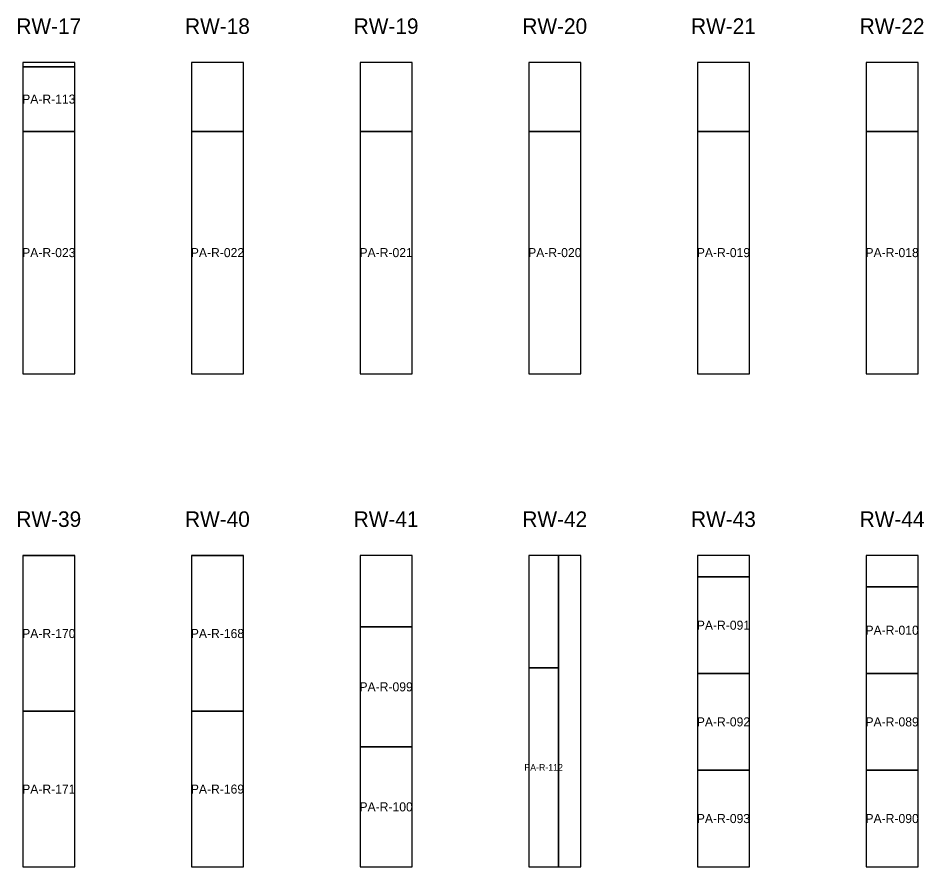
# Model space of a CAD drawing. Header units: metres. Extents: x 271 to 299.5, y -91.2 to -56.5.
# Drawn here: x 282.835 to 286.326, y -89.344 to -86.073 of the extents above; entities that cross this region are included whole.
import ezdxf
from ezdxf.enums import TextEntityAlignment as Align

# ---------------------------------------------------------------- set-up
doc = ezdxf.new("R2010")
doc.units = ezdxf.units.M
for name, color, linetype in [('CORTE-DESPERDICIO', 1, 'Continuous'), ('CORTE-RECORTE', 3, 'Continuous'), ('CORTE-SOBRANTE', 2, 'Continuous'), ('CORTE-TEXTO', 5, 'Continuous'), ('CORTE-TILE', 7, 'Continuous')]:
    doc.layers.add(name, color=color, linetype=linetype)

msp = doc.modelspace()

# ---------------------------------------------------------------- linework, layer by layer
at = {"layer": 'CORTE-DESPERDICIO'}
for points in [[(282.8535, -86.2612), (283.0535, -86.2612), (283.0535, -86.2443), (282.8535, -86.2443)], [(284.9175, -89.3443), (285.0035, -89.3443), (285.0035, -88.1443), (284.9175, -88.1443)], [(285.4535, -88.2268), (285.6535, -88.2268), (285.6535, -88.1443), (285.4535, -88.1443)]]:
    msp.add_lwpolyline(points, close=True, dxfattribs=at)
at = {"layer": 'CORTE-RECORTE'}
for points in [[(282.8535, -86.5098), (283.0535, -86.5098), (283.0535, -86.2612), (282.8535, -86.2612)], [(282.8535, -87.4443), (283.0535, -87.4443), (283.0535, -86.5098), (282.8535, -86.5098)], [(283.5035, -87.4443), (283.7035, -87.4443), (283.7035, -86.5098), (283.5035, -86.5098)], [(284.1535, -87.4443), (284.3535, -87.4443), (284.3535, -86.5098), (284.1535, -86.5098)], [(284.8035, -87.4443), (285.0035, -87.4443), (285.0035, -86.5098), (284.8035, -86.5098)], [(285.4535, -87.4443), (285.6535, -87.4443), (285.6535, -86.5098), (285.4535, -86.5098)], [(286.1035, -87.4443), (286.3035, -87.4443), (286.3035, -86.5098), (286.1035, -86.5098)], [(282.8535, -88.7448), (283.0535, -88.7448), (283.0535, -88.1453), (282.8535, -88.1453)], [(283.5035, -88.7448), (283.7035, -88.7448), (283.7035, -88.1453), (283.5035, -88.1453)], [(285.4535, -88.5993), (285.6535, -88.5993), (285.6535, -88.2268), (285.4535, -88.2268)], [(286.1035, -88.5993), (286.3035, -88.5993), (286.3035, -88.2653), (286.1035, -88.2653)], [(284.1535, -88.8818), (284.3535, -88.8818), (284.3535, -88.4193), (284.1535, -88.4193)], [(284.8035, -89.3443), (284.9175, -89.3443), (284.9175, -88.5773), (284.8035, -88.5773)], [(285.4535, -88.9718), (285.6535, -88.9718), (285.6535, -88.5993), (285.4535, -88.5993)], [(286.1035, -88.9718), (286.3035, -88.9718), (286.3035, -88.5993), (286.1035, -88.5993)], [(282.8535, -89.3443), (283.0535, -89.3443), (283.0535, -88.7448), (282.8535, -88.7448)], [(283.5035, -89.3443), (283.7035, -89.3443), (283.7035, -88.7448), (283.5035, -88.7448)], [(284.1535, -89.3443), (284.3535, -89.3443), (284.3535, -88.8818), (284.1535, -88.8818)], [(285.4535, -89.3443), (285.6535, -89.3443), (285.6535, -88.9718), (285.4535, -88.9718)], [(286.1035, -89.3443), (286.3035, -89.3443), (286.3035, -88.9718), (286.1035, -88.9718)]]:
    msp.add_lwpolyline(points, close=True, dxfattribs=at)
at = {"layer": 'CORTE-SOBRANTE'}
for points in [[(283.5035, -86.5098), (283.7035, -86.5098), (283.7035, -86.2443), (283.5035, -86.2443)], [(284.1535, -86.5098), (284.3535, -86.5098), (284.3535, -86.2443), (284.1535, -86.2443)], [(284.8035, -86.5098), (285.0035, -86.5098), (285.0035, -86.2443), (284.8035, -86.2443)], [(285.4535, -86.5098), (285.6535, -86.5098), (285.6535, -86.2443), (285.4535, -86.2443)], [(286.1035, -86.5098), (286.3035, -86.5098), (286.3035, -86.2443), (286.1035, -86.2443)], [(284.1535, -88.4193), (284.3535, -88.4193), (284.3535, -88.1443), (284.1535, -88.1443)], [(284.8035, -88.5773), (284.9175, -88.5773), (284.9175, -88.1443), (284.8035, -88.1443)], [(286.1035, -88.2653), (286.3035, -88.2653), (286.3035, -88.1443), (286.1035, -88.1443)]]:
    msp.add_lwpolyline(points, close=True, dxfattribs=at)
at = {"layer": 'CORTE-TILE'}
for points in [[(282.8535, -87.4443), (283.0535, -87.4443), (283.0535, -86.2443), (282.8535, -86.2443)], [(283.5035, -87.4443), (283.7035, -87.4443), (283.7035, -86.2443), (283.5035, -86.2443)], [(284.1535, -87.4443), (284.3535, -87.4443), (284.3535, -86.2443), (284.1535, -86.2443)], [(284.8035, -87.4443), (285.0035, -87.4443), (285.0035, -86.2443), (284.8035, -86.2443)], [(285.4535, -87.4443), (285.6535, -87.4443), (285.6535, -86.2443), (285.4535, -86.2443)], [(286.1035, -87.4443), (286.3035, -87.4443), (286.3035, -86.2443), (286.1035, -86.2443)], [(282.8535, -89.3443), (283.0535, -89.3443), (283.0535, -88.1443), (282.8535, -88.1443)], [(283.5035, -89.3443), (283.7035, -89.3443), (283.7035, -88.1443), (283.5035, -88.1443)], [(284.1535, -89.3443), (284.3535, -89.3443), (284.3535, -88.1443), (284.1535, -88.1443)], [(284.8035, -89.3443), (285.0035, -89.3443), (285.0035, -88.1443), (284.8035, -88.1443)], [(285.4535, -89.3443), (285.6535, -89.3443), (285.6535, -88.1443), (285.4535, -88.1443)], [(286.1035, -89.3443), (286.3035, -89.3443), (286.3035, -88.1443), (286.1035, -88.1443)]]:
    msp.add_lwpolyline(points, close=True, dxfattribs=at)

# ---------------------------------------------------------------- texts
at = {"layer": 'CORTE-TEXTO'}
for s, height, p in [('RW-17', 0.06, (282.9535, -86.1043)), ('RW-18', 0.06, (283.6035, -86.1043)), ('RW-19', 0.06, (284.2535, -86.1043)), ('RW-20', 0.06, (284.9035, -86.1043)), ('RW-21', 0.06, (285.5535, -86.1043)), ('RW-22', 0.06, (286.2035, -86.1043)), ('PA-R-113', 0.035, (282.9535, -86.3855)), ('PA-R-023', 0.035, (282.9535, -86.977)), ('PA-R-022', 0.035, (283.6035, -86.977)), ('PA-R-021', 0.035, (284.2535, -86.977)), ('PA-R-020', 0.035, (284.9035, -86.977)), ('PA-R-019', 0.035, (285.5535, -86.977)), ('PA-R-018', 0.035, (286.2035, -86.977)), ('RW-39', 0.06, (282.9535, -88.0043)), ('RW-40', 0.06, (283.6035, -88.0043)), ('RW-41', 0.06, (284.2535, -88.0043)), ('RW-42', 0.06, (284.9035, -88.0043)), ('RW-43', 0.06, (285.5535, -88.0043)), ('RW-44', 0.06, (286.2035, -88.0043)), ('PA-R-091', 0.035, (285.5535, -88.413)), ('PA-R-010', 0.035, (286.2035, -88.4323)), ('PA-R-170', 0.035, (282.9535, -88.445)), ('PA-R-168', 0.035, (283.6035, -88.445)), ('PA-R-099', 0.035, (284.2535, -88.6505)), ('PA-R-092', 0.035, (285.5535, -88.7855)), ('PA-R-089', 0.035, (286.2035, -88.7855)), ('PA-R-112', 0.02533, (284.8605, -88.9608)), ('PA-R-171', 0.035, (282.9535, -89.0445)), ('PA-R-169', 0.035, (283.6035, -89.0445)), ('PA-R-100', 0.035, (284.2535, -89.113)), ('PA-R-093', 0.035, (285.5535, -89.158)), ('PA-R-090', 0.035, (286.2035, -89.158))]:
    msp.add_text(s, height=height, dxfattribs=at).set_placement(p, align=Align.MIDDLE_CENTER)

doc.saveas('drawing.dxf')
